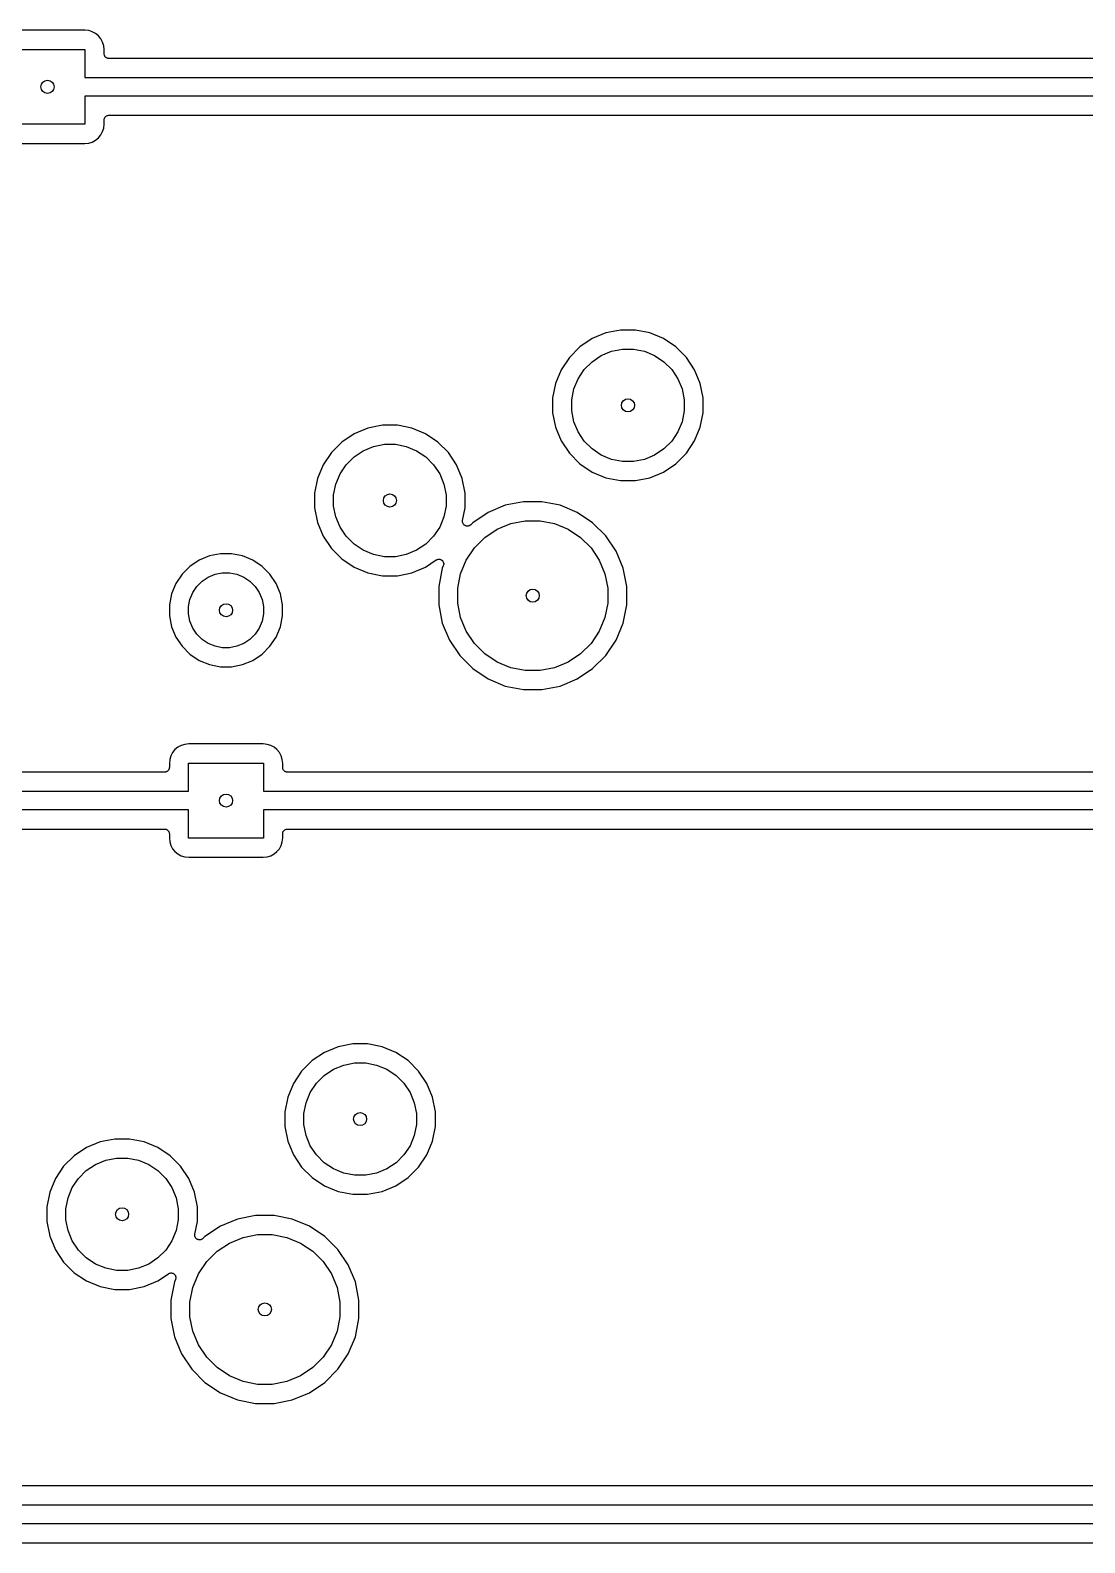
# Model space of a CAD drawing. Extents: x 1.5 to 15, y -8.3 to -3.1.
# Drawn here: x 11.935 to 13.043, y -6.37 to -4.781 of the extents above; entities that cross this region are included whole.
import ezdxf

# ---------------------------------------------------------------- set-up
doc = ezdxf.new("R2010")
doc.units = 0
doc.header["$MEASUREMENT"] = 0
doc.layers.add('BLACK', color=7, linetype='CONTINUOUS')

msp = doc.modelspace()

# ---------------------------------------------------------------- linework, layer by layer
at = {"layer": 'BLACK', "linetype": 'CONTINUOUS'}
for p, q in [((11.9926, -4.78057), (11.9143, -4.78057)), ((11.9968, -4.78098), (11.9926, -4.78057)), ((12.0005, -4.78212), (11.9968, -4.78098)), ((12.004, -4.78398), (12.0005, -4.78212)), ((12.007, -4.78648), (12.004, -4.78398)), ((12.0095, -4.78952), (12.007, -4.78648)), ((12.0114, -4.793), (12.0095, -4.78952)), ((12.0125, -4.79677), (12.0114, -4.793)), ((12.013, -4.80093), (12.0125, -4.79677)), ((11.9141, -4.80069), (11.9928, -4.80069)), ((11.9928, -4.80069), (11.9928, -4.83022)), ((12.013, -4.80522), (12.013, -4.80093)), ((12.013, -4.80569), (12.013, -4.80522)), ((12.013, -4.80615), (12.013, -4.80569)), ((12.013, -4.80617), (12.013, -4.80615)), ((12.0131, -4.80619), (12.013, -4.80617)), ((12.0132, -4.80664), (12.0131, -4.80619)), ((12.0133, -4.80709), (12.0132, -4.80664)), ((12.0133, -4.80711), (12.0133, -4.80709)), ((12.0133, -4.80712), (12.0133, -4.80711)), ((12.0136, -4.80754), (12.0133, -4.80712)), ((12.0138, -4.80795), (12.0136, -4.80754)), ((12.0138, -4.80797), (12.0138, -4.80795)), ((12.0138, -4.80798), (12.0138, -4.80797)), ((12.0141, -4.80835), (12.0138, -4.80798)), ((12.0144, -4.80871), (12.0141, -4.80835)), ((12.0144, -4.80873), (12.0144, -4.80871)), ((12.0144, -4.80874), (12.0144, -4.80873)), ((12.0148, -4.80904), (12.0144, -4.80874)), ((12.0151, -4.80934), (12.0148, -4.80904)), ((12.0151, -4.80935), (12.0151, -4.80934)), ((12.0152, -4.80936), (12.0151, -4.80935)), ((12.0156, -4.80959), (12.0152, -4.80936)), ((12.016, -4.80981), (12.0156, -4.80959)), ((12.016, -4.80982), (12.016, -4.80981)), ((12.016, -4.80983), (12.016, -4.80982)), ((12.0165, -4.80996), (12.016, -4.80983)), ((12.0169, -4.81011), (12.0165, -4.80996)), ((12.017, -4.81011), (12.0169, -4.81011)), ((12.0169, -4.81011), (12.0169, -4.81011)), ((12.0174, -4.81016), (12.017, -4.81011)), ((12.0179, -4.81022), (12.0174, -4.81016)), ((12.018, -4.81022), (12.0179, -4.81022)), ((12.0179, -4.81022), (12.0179, -4.81022)), ((12.0179, -4.81022), (12.0179, -4.81022)), ((12.0179, -4.81022), (12.0179, -4.81022)), ((13.2015, -4.81022), (12.018, -4.81022)), ((11.9928, -4.83022), (13.2266, -4.83022)), ((13.2266, -4.8499), (11.9928, -4.8499)), ((11.9928, -4.8499), (11.9928, -4.87943)), ((12.0125, -4.88335), (12.013, -4.87918)), ((12.013, -4.87436), (12.0131, -4.8739)), ((12.013, -4.87483), (12.013, -4.87436)), ((12.013, -4.87487), (12.013, -4.87483)), ((12.013, -4.8749), (12.013, -4.87487)), ((12.013, -4.87487), (12.013, -4.87487)), ((12.013, -4.87487), (12.013, -4.87487)), ((12.013, -4.87918), (12.013, -4.8749)), ((12.0131, -4.87386), (12.0132, -4.87341)), ((12.0131, -4.87388), (12.0131, -4.87386)), ((12.0131, -4.8739), (12.0131, -4.87388)), ((12.0132, -4.87341), (12.0133, -4.87296)), ((12.0133, -4.87296), (12.0134, -4.87295)), ((12.0134, -4.87293), (12.0136, -4.87252)), ((12.0134, -4.87295), (12.0134, -4.87293)), ((12.0136, -4.87252), (12.0138, -4.87211)), ((12.0138, -4.87208), (12.0141, -4.87172)), ((12.0138, -4.87209), (12.0138, -4.87208)), ((12.0138, -4.87211), (12.0138, -4.87209)), ((12.0141, -4.87172), (12.0144, -4.87135)), ((12.0144, -4.87134), (12.0145, -4.87133)), ((12.0144, -4.87135), (12.0144, -4.87134)), ((12.0145, -4.87133), (12.0148, -4.87103)), ((12.0148, -4.87103), (12.0152, -4.87074)), ((12.0152, -4.87072), (12.0156, -4.8705)), ((12.0152, -4.87073), (12.0152, -4.87072)), ((12.0152, -4.87074), (12.0152, -4.87073)), ((12.0156, -4.8705), (12.0161, -4.87028)), ((12.0161, -4.87027), (12.0165, -4.87013)), ((12.0161, -4.87028), (12.0161, -4.87027)), ((12.0161, -4.87027), (12.0161, -4.87027)), ((12.0165, -4.87013), (12.017, -4.87)), ((12.017, -4.86999), (12.0175, -4.86995)), ((12.017, -4.87), (12.017, -4.86999)), ((12.017, -4.87), (12.017, -4.87)), ((12.0175, -4.86995), (12.018, -4.8699)), ((12.018, -4.8699), (13.2015, -4.8699)), ((11.9928, -4.87943), (11.9141, -4.87943)), ((12.004, -4.89614), (12.007, -4.89364)), ((12.007, -4.89364), (12.0095, -4.89059)), ((12.0095, -4.89059), (12.0114, -4.88712)), ((12.0114, -4.88712), (12.0125, -4.88335)), ((11.9143, -4.89955), (11.9926, -4.89955)), ((11.9926, -4.89955), (11.9968, -4.89914)), ((11.9968, -4.89914), (12.0005, -4.898)), ((12.0005, -4.898), (12.004, -4.89614)), ((12.54, -5.09869), (12.5256, -5.10465)), ((12.5553, -5.09565), (12.54, -5.09869)), ((12.5709, -5.09565), (12.5553, -5.09565)), ((12.5861, -5.09869), (12.5709, -5.09565)), ((12.6005, -5.10465), (12.5861, -5.09869)), ((12.5127, -5.1133), (12.5017, -5.12431)), ((12.5256, -5.10465), (12.5127, -5.1133)), ((12.5459, -5.11792), (12.5573, -5.11565)), ((12.5573, -5.11565), (12.5689, -5.11565)), ((12.5689, -5.11565), (12.5803, -5.11792)), ((12.6135, -5.1133), (12.6005, -5.10465)), ((12.6245, -5.12431), (12.6135, -5.1133)), ((12.5017, -5.12431), (12.493, -5.13726)), ((12.5172, -5.13706), (12.5254, -5.12883)), ((12.5254, -5.12883), (12.5351, -5.12237)), ((12.5351, -5.12237), (12.5459, -5.11792)), ((12.5803, -5.11792), (12.5911, -5.12237)), ((12.5911, -5.12237), (12.6007, -5.12883)), ((12.6007, -5.12883), (12.609, -5.13706)), ((12.6331, -5.13726), (12.6245, -5.12431)), ((12.493, -5.13726), (12.4871, -5.15165)), ((12.5063, -5.15748), (12.5108, -5.14673)), ((12.5108, -5.14673), (12.5172, -5.13706)), ((12.609, -5.13706), (12.6154, -5.14673)), ((12.6154, -5.14673), (12.6199, -5.15748)), ((12.6391, -5.15165), (12.6331, -5.13726)), ((12.4871, -5.15165), (12.484, -5.16692)), ((12.504, -5.16889), (12.5063, -5.15748)), ((12.6199, -5.15748), (12.6221, -5.16889)), ((12.6421, -5.16692), (12.6391, -5.15165)), ((12.484, -5.16692), (12.484, -5.18249)), ((12.504, -5.18052), (12.504, -5.16889)), ((12.5063, -5.19193), (12.504, -5.18052)), ((12.6221, -5.18052), (12.6199, -5.19193)), ((12.6221, -5.16889), (12.6221, -5.18052)), ((12.6421, -5.18249), (12.6421, -5.16692)), ((12.3053, -5.19565), (12.29, -5.19869)), ((12.3209, -5.19565), (12.3053, -5.19565)), ((12.3361, -5.19869), (12.3209, -5.19565)), ((12.484, -5.18249), (12.4871, -5.19776)), ((12.5108, -5.20268), (12.5063, -5.19193)), ((12.6199, -5.19193), (12.6154, -5.20268)), ((12.6391, -5.19776), (12.6421, -5.18249)), ((12.2756, -5.20465), (12.2627, -5.2133)), ((12.29, -5.19869), (12.2756, -5.20465)), ((12.3505, -5.20465), (12.3361, -5.19869)), ((12.3635, -5.2133), (12.3505, -5.20465)), ((12.4871, -5.19776), (12.493, -5.21215)), ((12.493, -5.21215), (12.5017, -5.2251)), ((12.5172, -5.21235), (12.5108, -5.20268)), ((12.5254, -5.22058), (12.5172, -5.21235)), ((12.609, -5.21235), (12.6007, -5.22058)), ((12.6154, -5.20268), (12.609, -5.21235)), ((12.6245, -5.2251), (12.6331, -5.21215)), ((12.6331, -5.21215), (12.6391, -5.19776)), ((12.2517, -5.22431), (12.243, -5.23726)), ((12.2627, -5.2133), (12.2517, -5.22431)), ((12.2672, -5.23706), (12.2754, -5.22883)), ((12.2754, -5.22883), (12.2851, -5.22237)), ((12.2851, -5.22237), (12.2959, -5.21792)), ((12.2959, -5.21792), (12.3073, -5.21565)), ((12.3073, -5.21565), (12.3189, -5.21565)), ((12.3189, -5.21565), (12.3303, -5.21792)), ((12.3303, -5.21792), (12.3411, -5.22237)), ((12.3411, -5.22237), (12.3507, -5.22883)), ((12.3507, -5.22883), (12.359, -5.23706)), ((12.3745, -5.22431), (12.3635, -5.2133)), ((12.3831, -5.23726), (12.3745, -5.22431)), ((12.5017, -5.2251), (12.5127, -5.23611)), ((12.5351, -5.22704), (12.5254, -5.22058)), ((12.5459, -5.23149), (12.5351, -5.22704)), ((12.5911, -5.22704), (12.5803, -5.23149)), ((12.6007, -5.22058), (12.5911, -5.22704)), ((12.6135, -5.23611), (12.6245, -5.2251)), ((12.243, -5.23726), (12.2371, -5.25165)), ((12.2608, -5.24673), (12.2672, -5.23706)), ((12.359, -5.23706), (12.3654, -5.24673)), ((12.3891, -5.25165), (12.3831, -5.23726)), ((12.5127, -5.23611), (12.5256, -5.24476)), ((12.5256, -5.24476), (12.54, -5.25072)), ((12.5573, -5.23376), (12.5459, -5.23149)), ((12.5689, -5.23376), (12.5573, -5.23376)), ((12.5803, -5.23149), (12.5689, -5.23376)), ((12.5861, -5.25072), (12.6005, -5.24476)), ((12.6005, -5.24476), (12.6135, -5.23611)), ((12.2371, -5.25165), (12.234, -5.26692)), ((12.254, -5.26889), (12.2563, -5.25748)), ((12.2563, -5.25748), (12.2608, -5.24673)), ((12.3654, -5.24673), (12.3699, -5.25748)), ((12.3699, -5.25748), (12.3721, -5.26889)), ((12.3921, -5.26692), (12.3891, -5.25165)), ((12.54, -5.25072), (12.5553, -5.25376)), ((12.5553, -5.25376), (12.5709, -5.25376)), ((12.5709, -5.25376), (12.5861, -5.25072)), ((12.234, -5.26692), (12.234, -5.28249)), ((12.254, -5.28052), (12.254, -5.26889)), ((12.3721, -5.26889), (12.3721, -5.28052)), ((12.3921, -5.28249), (12.3921, -5.26692)), ((12.4534, -5.27596), (12.4343, -5.27976)), ((12.4728, -5.27596), (12.4534, -5.27596)), ((12.4919, -5.27976), (12.4728, -5.27596)), ((12.234, -5.28249), (12.2371, -5.29776)), ((12.2563, -5.29193), (12.254, -5.28052)), ((12.2608, -5.30268), (12.2563, -5.29193)), ((12.3699, -5.29193), (12.3654, -5.30268)), ((12.3721, -5.28052), (12.3699, -5.29193)), ((12.3895, -5.29568), (12.3921, -5.28249)), ((12.4163, -5.2872), (12.4001, -5.29801)), ((12.4343, -5.27976), (12.4163, -5.2872)), ((12.5099, -5.2872), (12.4919, -5.27976)), ((12.526, -5.29801), (12.5099, -5.2872)), ((12.2371, -5.29776), (12.243, -5.31215)), ((12.2672, -5.31235), (12.2608, -5.30268)), ((12.3654, -5.30268), (12.359, -5.31235)), ((12.3894, -5.29664), (12.3895, -5.29616)), ((12.3894, -5.29665), (12.3894, -5.29664)), ((12.3895, -5.29713), (12.3894, -5.29665)), ((12.3894, -5.29665), (12.3894, -5.29665)), ((12.3895, -5.29616), (12.3895, -5.29568)), ((12.3895, -5.29761), (12.3895, -5.29713)), ((12.3895, -5.29762), (12.3895, -5.29761)), ((12.3895, -5.29763), (12.3895, -5.29762)), ((12.3897, -5.29809), (12.3895, -5.29763)), ((12.3898, -5.29855), (12.3897, -5.29809)), ((12.3898, -5.29856), (12.3898, -5.29855)), ((12.3898, -5.29855), (12.3898, -5.29855)), ((12.39, -5.29899), (12.3898, -5.29856)), ((12.3903, -5.29941), (12.39, -5.29899)), ((12.3903, -5.29942), (12.3903, -5.29941)), ((12.3906, -5.29979), (12.3903, -5.29942)), ((12.3903, -5.29942), (12.3903, -5.29942)), ((12.3909, -5.30017), (12.3906, -5.29979)), ((12.3909, -5.30018), (12.3909, -5.30017)), ((12.3909, -5.30017), (12.3909, -5.30017)), ((12.3912, -5.30048), (12.3909, -5.30018)), ((12.3916, -5.30079), (12.3912, -5.30048)), ((12.3916, -5.3008), (12.3916, -5.30079)), ((12.3921, -5.30103), (12.3916, -5.3008)), ((12.3916, -5.3008), (12.3916, -5.3008)), ((12.3925, -5.30126), (12.3921, -5.30103)), ((12.3925, -5.30127), (12.3925, -5.30126)), ((12.3925, -5.30126), (12.3925, -5.30126)), ((12.393, -5.30141), (12.3925, -5.30127)), ((12.3934, -5.30155), (12.393, -5.30141)), ((12.3934, -5.30156), (12.3934, -5.30155)), ((12.3934, -5.30155), (12.3934, -5.30155)), ((12.3939, -5.30161), (12.3934, -5.30156)), ((12.3944, -5.30166), (12.3939, -5.30161)), ((12.3949, -5.30162), (12.3944, -5.30166)), ((12.3944, -5.30166), (12.3944, -5.30166)), ((12.3944, -5.30166), (12.3944, -5.30166)), ((12.3953, -5.30157), (12.3949, -5.30162)), ((12.3954, -5.30157), (12.3953, -5.30157)), ((12.3958, -5.30144), (12.3954, -5.30157)), ((12.3954, -5.30157), (12.3954, -5.30157)), ((12.3963, -5.3013), (12.3958, -5.30144)), ((12.3967, -5.30107), (12.3963, -5.3013)), ((12.3963, -5.3013), (12.3963, -5.3013)), ((12.3963, -5.3013), (12.3963, -5.3013)), ((12.3971, -5.30085), (12.3967, -5.30107)), ((12.3972, -5.30085), (12.3971, -5.30085)), ((12.3975, -5.30054), (12.3972, -5.30085)), ((12.3972, -5.30085), (12.3972, -5.30085)), ((12.3979, -5.30024), (12.3975, -5.30054)), ((12.398, -5.30019), (12.3979, -5.30023)), ((12.3979, -5.30023), (12.3979, -5.30023)), ((12.3979, -5.30023), (12.3979, -5.30023)), ((12.3979, -5.30023), (12.3979, -5.30024)), ((12.4001, -5.29801), (12.398, -5.30019)), ((12.4129, -5.31354), (12.4258, -5.30493)), ((12.4258, -5.30493), (12.4401, -5.29899)), ((12.4401, -5.29899), (12.4553, -5.29596)), ((12.4553, -5.29596), (12.4708, -5.29596)), ((12.4708, -5.29596), (12.4861, -5.29899)), ((12.4861, -5.29899), (12.5004, -5.30493)), ((12.5004, -5.30493), (12.5133, -5.31354)), ((12.5398, -5.31176), (12.526, -5.29801)), ((12.243, -5.31215), (12.2517, -5.3251)), ((12.2754, -5.32058), (12.2672, -5.31235)), ((12.2851, -5.32704), (12.2754, -5.32058)), ((12.3507, -5.32058), (12.3411, -5.32704)), ((12.359, -5.31235), (12.3507, -5.32058)), ((12.4019, -5.32451), (12.4129, -5.31354)), ((12.5133, -5.31354), (12.5243, -5.32451)), ((12.5506, -5.32793), (12.5398, -5.31176)), ((12.1128, -5.33745), (12.1031, -5.34394)), ((12.1236, -5.33297), (12.1128, -5.33745)), ((12.1351, -5.33069), (12.1236, -5.33297)), ((12.1468, -5.33069), (12.1351, -5.33069)), ((12.1583, -5.33297), (12.1468, -5.33069)), ((12.1691, -5.33745), (12.1583, -5.33297)), ((12.1788, -5.34394), (12.1691, -5.33745)), ((12.2517, -5.3251), (12.2627, -5.33611)), ((12.2627, -5.33611), (12.2756, -5.34476)), ((12.2959, -5.33149), (12.2851, -5.32704)), ((12.3073, -5.33376), (12.2959, -5.33149)), ((12.3189, -5.33376), (12.3073, -5.33376)), ((12.3303, -5.33149), (12.3189, -5.33376)), ((12.3411, -5.32704), (12.3303, -5.33149)), ((12.3505, -5.34476), (12.3618, -5.33722)), ((12.3618, -5.33722), (12.3619, -5.33718)), ((12.3619, -5.33718), (12.3623, -5.33695)), ((12.3619, -5.33718), (12.3619, -5.33718)), ((12.3619, -5.33718), (12.3619, -5.33718)), ((12.3619, -5.33718), (12.3619, -5.33718)), ((12.3623, -5.33695), (12.3627, -5.33673)), ((12.3627, -5.33673), (12.3628, -5.33673)), ((12.3628, -5.33673), (12.3632, -5.3366)), ((12.3628, -5.33673), (12.3628, -5.33673)), ((12.3632, -5.3366), (12.3637, -5.33646)), ((12.3637, -5.33646), (12.3642, -5.33642)), ((12.3637, -5.33646), (12.3637, -5.33646)), ((12.3637, -5.33646), (12.3637, -5.33646)), ((12.3642, -5.33642), (12.3647, -5.33637)), ((12.3647, -5.33637), (12.3647, -5.33637)), ((12.3647, -5.33637), (12.3647, -5.33637)), ((12.3647, -5.33637), (12.3652, -5.33643)), ((12.3652, -5.33643), (12.3656, -5.33648)), ((12.3656, -5.33648), (12.3656, -5.33648)), ((12.3656, -5.33648), (12.3656, -5.33648)), ((12.3656, -5.33648), (12.3661, -5.33663)), ((12.3661, -5.33663), (12.3666, -5.33677)), ((12.3666, -5.33677), (12.3666, -5.33677)), ((12.3666, -5.33677), (12.3666, -5.33677)), ((12.3666, -5.33677), (12.367, -5.33701)), ((12.367, -5.33701), (12.3674, -5.33723)), ((12.3674, -5.33723), (12.3674, -5.33724)), ((12.3674, -5.33724), (12.3674, -5.33724)), ((12.3674, -5.33724), (12.3678, -5.33755)), ((12.3678, -5.33755), (12.3682, -5.33786)), ((12.3682, -5.33786), (12.3682, -5.33786)), ((12.3682, -5.33786), (12.3682, -5.33787)), ((12.3682, -5.33787), (12.3685, -5.33824)), ((12.3685, -5.33824), (12.3688, -5.33861)), ((12.3688, -5.33861), (12.3688, -5.33862)), ((12.3688, -5.33862), (12.3688, -5.33862)), ((12.3688, -5.33862), (12.369, -5.33906)), ((12.369, -5.33906), (12.3692, -5.33948)), ((12.3692, -5.33948), (12.3692, -5.33948)), ((12.3692, -5.33948), (12.3692, -5.33949)), ((12.3692, -5.33949), (12.3694, -5.33996)), ((12.3694, -5.33996), (12.3695, -5.34041)), ((12.3874, -5.35174), (12.3933, -5.33741)), ((12.3933, -5.33741), (12.4019, -5.32451)), ((12.5243, -5.32451), (12.5329, -5.33741)), ((12.5329, -5.33741), (12.5388, -5.35174)), ((12.558, -5.3459), (12.5506, -5.32793)), ((12.0948, -5.35221), (12.0884, -5.36194)), ((12.1031, -5.34394), (12.0948, -5.35221)), ((12.1159, -5.35948), (12.1223, -5.35517)), ((12.1223, -5.35517), (12.1295, -5.3522)), ((12.1295, -5.3522), (12.1371, -5.35069)), ((12.1371, -5.35069), (12.1448, -5.35069)), ((12.1448, -5.35069), (12.1524, -5.3522)), ((12.1524, -5.3522), (12.1596, -5.35517)), ((12.1596, -5.35517), (12.1661, -5.35948)), ((12.1871, -5.35221), (12.1788, -5.34394)), ((12.1936, -5.36194), (12.1871, -5.35221)), ((12.2756, -5.34476), (12.29, -5.35072)), ((12.29, -5.35072), (12.3053, -5.35376)), ((12.3053, -5.35376), (12.3209, -5.35376)), ((12.3209, -5.35376), (12.3361, -5.35072)), ((12.3361, -5.35072), (12.3505, -5.34476)), ((12.3681, -5.3459), (12.3644, -5.36498)), ((12.3692, -5.34329), (12.3681, -5.3459)), ((12.3694, -5.34283), (12.3692, -5.34329)), ((12.3695, -5.34237), (12.3694, -5.34283)), ((12.3695, -5.34041), (12.3695, -5.34042)), ((12.3695, -5.34042), (12.3695, -5.34042)), ((12.3695, -5.34042), (12.3696, -5.34092)), ((12.3696, -5.34188), (12.3695, -5.34235)), ((12.3695, -5.34235), (12.3695, -5.34236)), ((12.3695, -5.34236), (12.3695, -5.34237)), ((12.3696, -5.34092), (12.3696, -5.34138)), ((12.3696, -5.34138), (12.3696, -5.34139)), ((12.3696, -5.34139), (12.3696, -5.34139)), ((12.3696, -5.34139), (12.3696, -5.34188)), ((12.3844, -5.36695), (12.3874, -5.35174)), ((12.5388, -5.35174), (12.5418, -5.36695)), ((12.5618, -5.36498), (12.558, -5.3459)), ((12.0884, -5.36194), (12.0839, -5.37274)), ((12.1031, -5.37858), (12.1061, -5.37141)), ((12.1061, -5.37141), (12.1104, -5.36496)), ((12.1104, -5.36496), (12.1159, -5.35948)), ((12.1661, -5.35948), (12.1715, -5.36496)), ((12.1715, -5.36496), (12.1759, -5.37141)), ((12.1759, -5.37141), (12.1788, -5.37858)), ((12.1981, -5.37274), (12.1936, -5.36194)), ((12.3644, -5.36498), (12.3644, -5.38443)), ((12.3844, -5.38246), (12.3844, -5.36695)), ((12.5418, -5.36695), (12.5418, -5.38246)), ((12.5618, -5.38443), (12.5618, -5.36498)), ((12.0839, -5.37274), (12.0816, -5.38421)), ((12.0816, -5.38421), (12.0816, -5.39591)), ((12.1016, -5.38618), (12.1031, -5.37858)), ((12.1016, -5.39394), (12.1016, -5.38618)), ((12.1788, -5.37858), (12.1803, -5.38618)), ((12.1803, -5.38618), (12.1803, -5.39394)), ((12.2003, -5.38421), (12.1981, -5.37274)), ((12.2003, -5.39591), (12.2003, -5.38421)), ((12.3644, -5.38443), (12.3681, -5.40351)), ((12.3874, -5.39767), (12.3844, -5.38246)), ((12.5418, -5.38246), (12.5388, -5.39767)), ((12.558, -5.40351), (12.5618, -5.38443)), ((12.0816, -5.39591), (12.0839, -5.40738)), ((12.1031, -5.40154), (12.1016, -5.39394)), ((12.1061, -5.40871), (12.1031, -5.40154)), ((12.1788, -5.40154), (12.1759, -5.40871)), ((12.1803, -5.39394), (12.1788, -5.40154)), ((12.1981, -5.40738), (12.2003, -5.39591)), ((12.3681, -5.40351), (12.3756, -5.42148)), ((12.3933, -5.412), (12.3874, -5.39767)), ((12.5388, -5.39767), (12.5329, -5.412)), ((12.5506, -5.42148), (12.558, -5.40351)), ((12.0839, -5.40738), (12.0884, -5.41818)), ((12.0884, -5.41818), (12.0948, -5.42791)), ((12.1104, -5.41516), (12.1061, -5.40871)), ((12.1159, -5.42064), (12.1104, -5.41516)), ((12.1715, -5.41516), (12.1661, -5.42064)), ((12.1759, -5.40871), (12.1715, -5.41516)), ((12.1871, -5.42791), (12.1936, -5.41818)), ((12.1936, -5.41818), (12.1981, -5.40738)), ((12.4019, -5.4249), (12.3933, -5.412)), ((12.5329, -5.412), (12.5243, -5.4249)), ((12.0948, -5.42791), (12.1031, -5.43617)), ((12.1223, -5.42495), (12.1159, -5.42064)), ((12.1295, -5.42792), (12.1223, -5.42495)), ((12.1371, -5.42943), (12.1295, -5.42792)), ((12.1448, -5.42943), (12.1371, -5.42943)), ((12.1524, -5.42792), (12.1448, -5.42943)), ((12.1596, -5.42495), (12.1524, -5.42792)), ((12.1661, -5.42064), (12.1596, -5.42495)), ((12.1788, -5.43617), (12.1871, -5.42791)), ((12.3756, -5.42148), (12.3864, -5.43765)), ((12.4129, -5.43587), (12.4019, -5.4249)), ((12.5243, -5.4249), (12.5133, -5.43587)), ((12.5398, -5.43765), (12.5506, -5.42148)), ((12.1031, -5.43617), (12.1128, -5.44267)), ((12.1128, -5.44267), (12.1236, -5.44715)), ((12.1236, -5.44715), (12.1351, -5.44943)), ((12.1351, -5.44943), (12.1468, -5.44943)), ((12.1468, -5.44943), (12.1583, -5.44715)), ((12.1583, -5.44715), (12.1691, -5.44267)), ((12.1691, -5.44267), (12.1788, -5.43617)), ((12.3864, -5.43765), (12.4001, -5.4514)), ((12.4001, -5.4514), (12.4163, -5.46221)), ((12.4258, -5.44448), (12.4129, -5.43587)), ((12.4401, -5.45042), (12.4258, -5.44448)), ((12.4553, -5.45344), (12.4401, -5.45042)), ((12.4861, -5.45042), (12.4708, -5.45344)), ((12.5004, -5.44448), (12.4861, -5.45042)), ((12.5133, -5.43587), (12.5004, -5.44448)), ((12.5099, -5.46221), (12.526, -5.4514)), ((12.526, -5.4514), (12.5398, -5.43765)), ((12.4163, -5.46221), (12.4343, -5.46965)), ((12.4708, -5.45344), (12.4553, -5.45344)), ((12.4919, -5.46965), (12.5099, -5.46221)), ((12.4343, -5.46965), (12.4534, -5.47344)), ((12.4534, -5.47344), (12.4728, -5.47344)), ((12.4728, -5.47344), (12.4919, -5.46965)), ((12.1018, -5.53057), (12.0977, -5.53098)), ((12.1801, -5.53057), (12.1018, -5.53057)), ((12.1843, -5.53098), (12.1801, -5.53057)), ((12.083, -5.543), (12.0819, -5.54677)), ((12.0849, -5.53952), (12.083, -5.543)), ((12.0874, -5.53648), (12.0849, -5.53952)), ((12.0904, -5.53398), (12.0874, -5.53648)), ((12.0939, -5.53212), (12.0904, -5.53398)), ((12.0977, -5.53098), (12.0939, -5.53212)), ((12.188, -5.53212), (12.1843, -5.53098)), ((12.1915, -5.53398), (12.188, -5.53212)), ((12.1945, -5.53648), (12.1915, -5.53398)), ((12.197, -5.53952), (12.1945, -5.53648)), ((12.1989, -5.543), (12.197, -5.53952)), ((12.2, -5.54677), (12.1989, -5.543)), ((12.0765, -5.56022), (11.268, -5.56022)), ((12.0769, -5.56017), (12.0765, -5.56022)), ((12.0774, -5.56013), (12.0769, -5.56017)), ((12.0779, -5.55999), (12.0774, -5.56012)), ((12.0774, -5.56012), (12.0774, -5.56012)), ((12.0774, -5.56012), (12.0774, -5.56013)), ((12.0783, -5.55985), (12.0779, -5.55999)), ((12.0784, -5.55984), (12.0783, -5.55985)), ((12.0788, -5.55962), (12.0784, -5.55984)), ((12.0784, -5.55984), (12.0784, -5.55984)), ((12.0792, -5.5594), (12.0788, -5.55962)), ((12.0796, -5.55908), (12.0792, -5.55938)), ((12.0792, -5.55938), (12.0792, -5.55939)), ((12.0792, -5.55939), (12.0792, -5.5594)), ((12.08, -5.55879), (12.0796, -5.55908)), ((12.0803, -5.5584), (12.08, -5.55876)), ((12.08, -5.55876), (12.08, -5.55878)), ((12.08, -5.55878), (12.08, -5.55879)), ((12.0806, -5.55804), (12.0803, -5.5584)), ((12.0808, -5.5576), (12.0806, -5.55801)), ((12.0806, -5.55801), (12.0806, -5.55803)), ((12.0806, -5.55803), (12.0806, -5.55804)), ((12.0811, -5.55719), (12.0808, -5.5576)), ((12.0812, -5.5567), (12.0811, -5.55715)), ((12.0811, -5.55715), (12.0811, -5.55717)), ((12.0811, -5.55717), (12.0811, -5.55719)), ((12.0814, -5.55626), (12.0812, -5.5567)), ((12.0815, -5.55529), (12.0814, -5.55576)), ((12.0814, -5.55576), (12.0814, -5.55622)), ((12.0814, -5.55622), (12.0814, -5.55624)), ((12.0814, -5.55624), (12.0814, -5.55626)), ((12.0819, -5.54677), (12.0815, -5.55093)), ((12.0815, -5.55093), (12.0815, -5.55522)), ((12.0815, -5.55522), (12.0815, -5.55525)), ((12.0815, -5.55525), (12.0815, -5.55525)), ((12.0815, -5.55525), (12.0815, -5.55525)), ((12.0815, -5.55525), (12.0815, -5.55529)), ((12.1016, -5.58022), (12.1016, -5.55069)), ((12.1016, -5.55069), (12.1803, -5.55069)), ((12.1803, -5.55069), (12.1803, -5.58022)), ((12.2005, -5.55093), (12.2, -5.54677)), ((12.2005, -5.55522), (12.2005, -5.55093)), ((12.2005, -5.55569), (12.2005, -5.55522)), ((12.2005, -5.55615), (12.2005, -5.55569)), ((12.2005, -5.55617), (12.2005, -5.55615)), ((12.2006, -5.55619), (12.2005, -5.55617)), ((12.2007, -5.55664), (12.2006, -5.55619)), ((12.2008, -5.55709), (12.2007, -5.55664)), ((12.2008, -5.55711), (12.2008, -5.55709)), ((12.2008, -5.55712), (12.2008, -5.55711)), ((12.2011, -5.55754), (12.2008, -5.55712)), ((12.2013, -5.55795), (12.2011, -5.55754)), ((12.2013, -5.55797), (12.2013, -5.55795)), ((12.2013, -5.55798), (12.2013, -5.55797)), ((12.2016, -5.55835), (12.2013, -5.55798)), ((12.2019, -5.55871), (12.2016, -5.55835)), ((12.2019, -5.55873), (12.2019, -5.55871)), ((12.2019, -5.55874), (12.2019, -5.55873)), ((12.2023, -5.55904), (12.2019, -5.55874)), ((12.2026, -5.55934), (12.2023, -5.55904)), ((12.2026, -5.55935), (12.2026, -5.55934)), ((12.2027, -5.55936), (12.2026, -5.55935)), ((12.2031, -5.55959), (12.2027, -5.55936)), ((12.2035, -5.55981), (12.2031, -5.55959)), ((12.2035, -5.55982), (12.2035, -5.55981)), ((12.2035, -5.55983), (12.2035, -5.55982)), ((12.204, -5.55996), (12.2035, -5.55983)), ((12.2044, -5.56011), (12.204, -5.55996)), ((12.2045, -5.56011), (12.2044, -5.56011)), ((12.2044, -5.56011), (12.2044, -5.56011)), ((12.2049, -5.56016), (12.2045, -5.56011)), ((12.2054, -5.56022), (12.2049, -5.56016)), ((12.2055, -5.56022), (12.2054, -5.56022)), ((12.2054, -5.56022), (12.2054, -5.56022)), ((12.2054, -5.56022), (12.2054, -5.56022)), ((12.2054, -5.56022), (12.2054, -5.56022)), ((13.2015, -5.56022), (12.2055, -5.56022)), ((11.2428, -5.58022), (12.1016, -5.58022)), ((12.1803, -5.58022), (13.2266, -5.58022)), ((12.1016, -5.5999), (11.2428, -5.5999)), ((12.1016, -5.62943), (12.1016, -5.5999)), ((13.2266, -5.5999), (12.1803, -5.5999)), ((12.1803, -5.5999), (12.1803, -5.62943)), ((11.268, -5.6199), (12.0765, -5.6199)), ((12.0765, -5.6199), (12.0765, -5.6199)), ((12.0765, -5.6199), (12.0765, -5.6199)), ((12.0765, -5.6199), (12.0765, -5.6199)), ((12.0765, -5.6199), (12.0765, -5.6199)), ((12.0765, -5.6199), (12.077, -5.61995)), ((12.077, -5.61995), (12.0775, -5.62)), ((12.0775, -5.62), (12.0775, -5.62001)), ((12.0775, -5.62001), (12.0775, -5.62001)), ((12.0775, -5.62001), (12.078, -5.62015)), ((12.078, -5.62015), (12.0784, -5.62029)), ((12.0784, -5.62029), (12.0784, -5.6203)), ((12.0784, -5.6203), (12.0784, -5.62031)), ((12.0784, -5.62031), (12.0789, -5.62053)), ((12.0789, -5.62053), (12.0793, -5.62076)), ((12.0793, -5.62076), (12.0793, -5.62077)), ((12.0793, -5.62077), (12.0793, -5.62078)), ((12.0793, -5.62078), (12.0797, -5.62108)), ((12.0797, -5.62108), (12.08, -5.62138)), ((12.08, -5.62138), (12.08, -5.62139)), ((12.08, -5.62139), (12.08, -5.6214)), ((12.08, -5.6214), (12.0803, -5.62177)), ((12.0803, -5.62177), (12.0806, -5.62213)), ((12.0806, -5.62213), (12.0806, -5.62215)), ((12.0806, -5.62215), (12.0807, -5.62216)), ((12.0807, -5.62216), (12.0809, -5.62258)), ((12.0809, -5.62258), (12.0811, -5.623)), ((12.0811, -5.623), (12.0811, -5.62301)), ((12.0811, -5.62301), (12.0811, -5.62303)), ((12.0811, -5.62303), (12.0812, -5.62348)), ((12.0812, -5.62348), (12.0814, -5.62393)), ((12.0814, -5.62393), (12.0814, -5.62395)), ((12.0814, -5.62395), (12.0814, -5.62396)), ((12.0814, -5.62396), (12.0814, -5.62443)), ((12.0814, -5.62443), (12.0815, -5.6249)), ((12.0815, -5.6249), (12.0815, -5.62918)), ((12.2005, -5.62436), (12.2006, -5.6239)), ((12.2005, -5.62483), (12.2005, -5.62436)), ((12.2005, -5.62487), (12.2005, -5.62483)), ((12.2005, -5.6249), (12.2005, -5.62487)), ((12.2005, -5.62487), (12.2005, -5.62487)), ((12.2005, -5.62487), (12.2005, -5.62487)), ((12.2005, -5.62918), (12.2005, -5.6249)), ((12.2006, -5.62386), (12.2007, -5.62341)), ((12.2006, -5.62388), (12.2006, -5.62386)), ((12.2006, -5.6239), (12.2006, -5.62388)), ((12.2007, -5.62341), (12.2008, -5.62296)), ((12.2008, -5.62296), (12.2009, -5.62295)), ((12.2009, -5.62293), (12.2011, -5.62252)), ((12.2009, -5.62295), (12.2009, -5.62293)), ((12.2011, -5.62252), (12.2013, -5.62211)), ((12.2013, -5.62208), (12.2016, -5.62172)), ((12.2013, -5.62209), (12.2013, -5.62208)), ((12.2013, -5.62211), (12.2013, -5.62209)), ((12.2016, -5.62172), (12.2019, -5.62135)), ((12.2019, -5.62134), (12.202, -5.62133)), ((12.2019, -5.62135), (12.2019, -5.62134)), ((12.202, -5.62133), (12.2023, -5.62103)), ((12.2023, -5.62103), (12.2027, -5.62074)), ((12.2027, -5.62072), (12.2031, -5.6205)), ((12.2027, -5.62073), (12.2027, -5.62072)), ((12.2027, -5.62074), (12.2027, -5.62073)), ((12.2031, -5.6205), (12.2036, -5.62028)), ((12.2036, -5.62027), (12.204, -5.62013)), ((12.2036, -5.62028), (12.2036, -5.62027)), ((12.2036, -5.62027), (12.2036, -5.62027)), ((12.204, -5.62013), (12.2045, -5.62)), ((12.2045, -5.61999), (12.205, -5.61995)), ((12.2045, -5.62), (12.2045, -5.61999)), ((12.2045, -5.62), (12.2045, -5.62)), ((12.205, -5.61995), (12.2055, -5.6199)), ((12.2055, -5.6199), (13.2015, -5.6199)), ((12.0815, -5.62918), (12.0819, -5.63335)), ((12.0819, -5.63335), (12.083, -5.63712)), ((12.083, -5.63712), (12.0849, -5.64059)), ((12.0849, -5.64059), (12.0874, -5.64364)), ((12.1803, -5.62943), (12.1016, -5.62943)), ((12.1945, -5.64364), (12.197, -5.64059)), ((12.197, -5.64059), (12.1989, -5.63712)), ((12.1989, -5.63712), (12.2, -5.63335)), ((12.2, -5.63335), (12.2005, -5.62918)), ((12.0874, -5.64364), (12.0904, -5.64614)), ((12.0904, -5.64614), (12.0939, -5.648)), ((12.0939, -5.648), (12.0977, -5.64914)), ((12.0977, -5.64914), (12.1018, -5.64955)), ((12.1018, -5.64955), (12.1801, -5.64955)), ((12.1801, -5.64955), (12.1843, -5.64914)), ((12.1843, -5.64914), (12.188, -5.648)), ((12.188, -5.648), (12.1915, -5.64614)), ((12.1915, -5.64614), (12.1945, -5.64364)), ((12.2588, -5.84869), (12.2444, -5.85465)), ((12.2741, -5.84565), (12.2588, -5.84869)), ((12.2896, -5.84565), (12.2741, -5.84565)), ((12.3049, -5.84869), (12.2896, -5.84565)), ((12.3193, -5.85465), (12.3049, -5.84869)), ((12.2314, -5.8633), (12.2204, -5.87431)), ((12.2444, -5.85465), (12.2314, -5.8633)), ((12.3322, -5.8633), (12.3193, -5.85465)), ((12.3432, -5.87431), (12.3322, -5.8633)), ((12.2204, -5.87431), (12.2118, -5.88726)), ((12.236, -5.88706), (12.2442, -5.87883)), ((12.2442, -5.87883), (12.2539, -5.87237)), ((12.2539, -5.87237), (12.2646, -5.86792)), ((12.2646, -5.86792), (12.276, -5.86565)), ((12.276, -5.86565), (12.2877, -5.86565)), ((12.2877, -5.86565), (12.2991, -5.86792)), ((12.2991, -5.86792), (12.3098, -5.87237)), ((12.3098, -5.87237), (12.3195, -5.87883)), ((12.3195, -5.87883), (12.3277, -5.88706)), ((12.3519, -5.88726), (12.3432, -5.87431)), ((12.2118, -5.88726), (12.2058, -5.90165)), ((12.2295, -5.89673), (12.236, -5.88706)), ((12.3277, -5.88706), (12.3342, -5.89673)), ((12.3579, -5.90165), (12.3519, -5.88726)), ((12.2058, -5.90165), (12.2028, -5.91692)), ((12.2228, -5.91889), (12.2251, -5.90748)), ((12.2251, -5.90748), (12.2295, -5.89673)), ((12.3342, -5.89673), (12.3386, -5.90748)), ((12.3386, -5.90748), (12.3409, -5.91889)), ((12.3609, -5.91692), (12.3579, -5.90165)), ((12.2028, -5.91692), (12.2028, -5.93249)), ((12.2228, -5.93052), (12.2228, -5.91889)), ((12.3409, -5.91889), (12.3409, -5.93052)), ((12.3609, -5.93249), (12.3609, -5.91692)), ((12.2028, -5.93249), (12.2058, -5.94776)), ((12.2251, -5.94193), (12.2228, -5.93052)), ((12.2295, -5.95268), (12.2251, -5.94193)), ((12.3386, -5.94193), (12.3342, -5.95268)), ((12.3409, -5.93052), (12.3386, -5.94193)), ((12.3579, -5.94776), (12.3609, -5.93249)), ((11.9944, -5.95465), (11.9814, -5.9633)), ((12.0088, -5.94869), (11.9944, -5.95465)), ((12.0241, -5.94565), (12.0088, -5.94869)), ((12.0396, -5.94565), (12.0241, -5.94565)), ((12.0549, -5.94869), (12.0396, -5.94565)), ((12.0693, -5.95465), (12.0549, -5.94869)), ((12.0822, -5.9633), (12.0693, -5.95465)), ((12.2058, -5.94776), (12.2118, -5.96215)), ((12.236, -5.96235), (12.2295, -5.95268)), ((12.3342, -5.95268), (12.3277, -5.96235)), ((12.3519, -5.96215), (12.3579, -5.94776)), ((11.9704, -5.97431), (11.9618, -5.98726)), ((11.9814, -5.9633), (11.9704, -5.97431)), ((11.9942, -5.97883), (12.0039, -5.97237)), ((12.0039, -5.97237), (12.0146, -5.96792)), ((12.0146, -5.96792), (12.026, -5.96565)), ((12.026, -5.96565), (12.0377, -5.96565)), ((12.0377, -5.96565), (12.0491, -5.96792)), ((12.0491, -5.96792), (12.0598, -5.97237)), ((12.0598, -5.97237), (12.0695, -5.97883)), ((12.0932, -5.97431), (12.0822, -5.9633)), ((12.1019, -5.98726), (12.0932, -5.97431)), ((12.2118, -5.96215), (12.2204, -5.9751)), ((12.2204, -5.9751), (12.2314, -5.98611)), ((12.2442, -5.97058), (12.236, -5.96235)), ((12.2539, -5.97704), (12.2442, -5.97058)), ((12.3195, -5.97058), (12.3098, -5.97704)), ((12.3277, -5.96235), (12.3195, -5.97058)), ((12.3322, -5.98611), (12.3432, -5.9751)), ((12.3432, -5.9751), (12.3519, -5.96215)), ((11.9618, -5.98726), (11.9558, -6.00165)), ((11.9795, -5.99673), (11.986, -5.98706)), ((11.986, -5.98706), (11.9942, -5.97883)), ((12.0695, -5.97883), (12.0777, -5.98706)), ((12.0777, -5.98706), (12.0842, -5.99673)), ((12.1079, -6.00165), (12.1019, -5.98726)), ((12.2314, -5.98611), (12.2444, -5.99476)), ((12.2646, -5.98149), (12.2539, -5.97704)), ((12.276, -5.98376), (12.2646, -5.98149)), ((12.2877, -5.98376), (12.276, -5.98376)), ((12.2991, -5.98149), (12.2877, -5.98376)), ((12.3098, -5.97704), (12.2991, -5.98149)), ((12.3193, -5.99476), (12.3322, -5.98611)), ((11.9558, -6.00165), (11.9528, -6.01692)), ((11.9728, -6.01889), (11.9751, -6.00748)), ((11.9751, -6.00748), (11.9795, -5.99673)), ((12.0842, -5.99673), (12.0886, -6.00748)), ((12.0886, -6.00748), (12.0909, -6.01889)), ((12.1109, -6.01692), (12.1079, -6.00165)), ((12.2444, -5.99476), (12.2588, -6.00072)), ((12.2588, -6.00072), (12.2741, -6.00376)), ((12.2741, -6.00376), (12.2896, -6.00376)), ((12.2896, -6.00376), (12.3049, -6.00072)), ((12.3049, -6.00072), (12.3193, -5.99476)), ((11.9528, -6.01692), (11.9528, -6.03249)), ((11.9728, -6.03052), (11.9728, -6.01889)), ((12.0909, -6.01889), (12.0909, -6.03052)), ((12.1109, -6.03249), (12.1109, -6.01692)), ((11.9528, -6.03249), (11.9558, -6.04776)), ((11.9751, -6.04193), (11.9728, -6.03052)), ((12.0909, -6.03052), (12.0886, -6.04193)), ((12.1083, -6.04568), (12.1109, -6.03249)), ((12.1351, -6.0372), (12.1189, -6.04801)), ((12.153, -6.02976), (12.1351, -6.0372)), ((12.1721, -6.02596), (12.153, -6.02976)), ((12.1916, -6.02596), (12.1721, -6.02596)), ((12.2106, -6.02976), (12.1916, -6.02596)), ((12.2286, -6.0372), (12.2106, -6.02976)), ((12.2448, -6.04801), (12.2286, -6.0372)), ((11.9558, -6.04776), (11.9618, -6.06215)), ((11.9795, -6.05268), (11.9751, -6.04193)), ((11.986, -6.06235), (11.9795, -6.05268)), ((12.0842, -6.05268), (12.0777, -6.06235)), ((12.0886, -6.04193), (12.0842, -6.05268)), ((12.1082, -6.04616), (12.1083, -6.04568)), ((12.1082, -6.04664), (12.1082, -6.04616)), ((12.1082, -6.04665), (12.1082, -6.04664)), ((12.1082, -6.04713), (12.1082, -6.04665)), ((12.1082, -6.04665), (12.1082, -6.04665)), ((12.1083, -6.04761), (12.1082, -6.04713)), ((12.1083, -6.04762), (12.1083, -6.04761)), ((12.1083, -6.04763), (12.1083, -6.04762)), ((12.1084, -6.04809), (12.1083, -6.04763)), ((12.1085, -6.04855), (12.1084, -6.04809)), ((12.1086, -6.04856), (12.1085, -6.04855)), ((12.1085, -6.04855), (12.1085, -6.04855)), ((12.1088, -6.04899), (12.1086, -6.04856)), ((12.109, -6.04941), (12.1088, -6.04899)), ((12.109, -6.04942), (12.109, -6.04941)), ((12.1093, -6.04979), (12.109, -6.04942)), ((12.109, -6.04942), (12.109, -6.04942)), ((12.1096, -6.05017), (12.1093, -6.04979)), ((12.1096, -6.05018), (12.1096, -6.05017)), ((12.1096, -6.05017), (12.1096, -6.05017)), ((12.11, -6.05048), (12.1096, -6.05018)), ((12.1104, -6.05079), (12.11, -6.05048)), ((12.1104, -6.0508), (12.1104, -6.05079)), ((12.1108, -6.05103), (12.1104, -6.0508)), ((12.1104, -6.0508), (12.1104, -6.0508)), ((12.1112, -6.05126), (12.1108, -6.05103)), ((12.1112, -6.05127), (12.1112, -6.05126)), ((12.1112, -6.05126), (12.1112, -6.05126)), ((12.1117, -6.05141), (12.1112, -6.05127)), ((12.1122, -6.05155), (12.1117, -6.05141)), ((12.1122, -6.05156), (12.1122, -6.05155)), ((12.1122, -6.05155), (12.1122, -6.05155)), ((12.1126, -6.05161), (12.1122, -6.05156)), ((12.1131, -6.05166), (12.1126, -6.05161)), ((12.1136, -6.05162), (12.1131, -6.05166)), ((12.1131, -6.05166), (12.1131, -6.05166)), ((12.1131, -6.05166), (12.1131, -6.05166)), ((12.1141, -6.05157), (12.1136, -6.05162)), ((12.1146, -6.05144), (12.1141, -6.05157)), ((12.1141, -6.05157), (12.1141, -6.05157)), ((12.1141, -6.05157), (12.1141, -6.05157)), ((12.115, -6.0513), (12.1146, -6.05144)), ((12.1155, -6.05107), (12.115, -6.0513)), ((12.115, -6.0513), (12.115, -6.0513)), ((12.115, -6.0513), (12.115, -6.0513)), ((12.1159, -6.05085), (12.1155, -6.05107)), ((12.1163, -6.05054), (12.1159, -6.05085)), ((12.1159, -6.05085), (12.1159, -6.05085)), ((12.1159, -6.05085), (12.1159, -6.05085)), ((12.1167, -6.05024), (12.1163, -6.05054)), ((12.1189, -6.04801), (12.1167, -6.05019)), ((12.1167, -6.05019), (12.1167, -6.05023)), ((12.1167, -6.05023), (12.1167, -6.05023)), ((12.1167, -6.05023), (12.1167, -6.05023)), ((12.1167, -6.05023), (12.1167, -6.05024)), ((12.1316, -6.06354), (12.1445, -6.05493)), ((12.1445, -6.05493), (12.1589, -6.04899)), ((12.1589, -6.04899), (12.1741, -6.04596)), ((12.1741, -6.04596), (12.1896, -6.04596)), ((12.1896, -6.04596), (12.2048, -6.04899)), ((12.2048, -6.04899), (12.2191, -6.05493)), ((12.2191, -6.05493), (12.232, -6.06354)), ((12.2585, -6.06176), (12.2448, -6.04801)), ((11.9618, -6.06215), (11.9704, -6.0751)), ((11.9942, -6.07058), (11.986, -6.06235)), ((12.0039, -6.07704), (11.9942, -6.07058)), ((12.0695, -6.07058), (12.0598, -6.07704)), ((12.0777, -6.06235), (12.0695, -6.07058)), ((12.1207, -6.07451), (12.1316, -6.06354)), ((12.232, -6.06354), (12.243, -6.07451)), ((12.2693, -6.07793), (12.2585, -6.06176)), ((11.9704, -6.0751), (11.9814, -6.08611)), ((11.9814, -6.08611), (11.9944, -6.09476)), ((12.0146, -6.08149), (12.0039, -6.07704)), ((12.026, -6.08376), (12.0146, -6.08149)), ((12.0377, -6.08376), (12.026, -6.08376)), ((12.0491, -6.08149), (12.0377, -6.08376)), ((12.0598, -6.07704), (12.0491, -6.08149)), ((12.0806, -6.08718), (12.0811, -6.08695)), ((12.0811, -6.08695), (12.0815, -6.08673)), ((12.0815, -6.08673), (12.082, -6.0866)), ((12.0815, -6.08673), (12.0815, -6.08673)), ((12.0815, -6.08673), (12.0815, -6.08673)), ((12.082, -6.0866), (12.0824, -6.08646)), ((12.0824, -6.08646), (12.0829, -6.08642)), ((12.0824, -6.08646), (12.0824, -6.08646)), ((12.0824, -6.08646), (12.0824, -6.08646)), ((12.0829, -6.08642), (12.0834, -6.08637)), ((12.0834, -6.08637), (12.0834, -6.08637)), ((12.0834, -6.08637), (12.0834, -6.08637)), ((12.0834, -6.08637), (12.0839, -6.08643)), ((12.0839, -6.08643), (12.0844, -6.08648)), ((12.0844, -6.08648), (12.0844, -6.08648)), ((12.0844, -6.08648), (12.0844, -6.08648)), ((12.0844, -6.08648), (12.0849, -6.08663)), ((12.0849, -6.08663), (12.0853, -6.08677)), ((12.0853, -6.08677), (12.0853, -6.08677)), ((12.0853, -6.08677), (12.0853, -6.08677)), ((12.0853, -6.08677), (12.0857, -6.08701)), ((12.0857, -6.08701), (12.0862, -6.08723)), ((12.1121, -6.08741), (12.1207, -6.07451)), ((12.243, -6.07451), (12.2516, -6.08741)), ((12.2768, -6.0959), (12.2693, -6.07793)), ((11.9944, -6.09476), (12.0088, -6.10072)), ((12.0088, -6.10072), (12.0241, -6.10376)), ((12.0396, -6.10376), (12.0549, -6.10072)), ((12.0549, -6.10072), (12.0693, -6.09476)), ((12.0693, -6.09476), (12.0806, -6.08722)), ((12.0806, -6.08722), (12.0806, -6.08718)), ((12.0806, -6.08718), (12.0806, -6.08718)), ((12.0806, -6.08718), (12.0806, -6.08718)), ((12.0806, -6.08718), (12.0806, -6.08718)), ((12.0869, -6.0959), (12.0831, -6.11498)), ((12.0862, -6.08723), (12.0862, -6.08724)), ((12.0862, -6.08724), (12.0862, -6.08724)), ((12.0862, -6.08724), (12.0865, -6.08755)), ((12.0865, -6.08755), (12.0869, -6.08786)), ((12.0869, -6.08786), (12.0869, -6.08786)), ((12.0869, -6.08786), (12.0869, -6.08787)), ((12.0869, -6.08787), (12.0872, -6.08824)), ((12.088, -6.09329), (12.0869, -6.0959)), ((12.0872, -6.08824), (12.0875, -6.08861)), ((12.0875, -6.08861), (12.0875, -6.08862)), ((12.0875, -6.08862), (12.0875, -6.08862)), ((12.0875, -6.08862), (12.0878, -6.08906)), ((12.0878, -6.08906), (12.088, -6.08948)), ((12.088, -6.08948), (12.088, -6.08948)), ((12.088, -6.08948), (12.088, -6.08949)), ((12.088, -6.08949), (12.0881, -6.08996)), ((12.0881, -6.09283), (12.088, -6.09329)), ((12.0881, -6.08996), (12.0883, -6.09041)), ((12.0883, -6.09237), (12.0881, -6.09283)), ((12.0883, -6.09041), (12.0883, -6.09042)), ((12.0883, -6.09042), (12.0883, -6.09042)), ((12.0883, -6.09042), (12.0883, -6.09092)), ((12.0883, -6.09092), (12.0884, -6.09138)), ((12.0884, -6.09139), (12.0883, -6.09188)), ((12.0883, -6.09188), (12.0883, -6.09235)), ((12.0883, -6.09235), (12.0883, -6.09236)), ((12.0883, -6.09236), (12.0883, -6.09237)), ((12.0884, -6.09138), (12.0884, -6.09139)), ((12.0884, -6.09139), (12.0884, -6.09139)), ((12.1031, -6.11695), (12.1061, -6.10174)), ((12.1061, -6.10174), (12.1121, -6.08741)), ((12.2516, -6.08741), (12.2576, -6.10174)), ((12.2576, -6.10174), (12.2606, -6.11695)), ((12.2806, -6.11498), (12.2768, -6.0959)), ((12.0241, -6.10376), (12.0396, -6.10376)), ((12.0831, -6.11498), (12.0831, -6.13443)), ((12.1031, -6.13246), (12.1031, -6.11695)), ((12.2606, -6.11695), (12.2606, -6.13246)), ((12.2806, -6.13443), (12.2806, -6.11498)), ((12.0831, -6.13443), (12.0869, -6.15351)), ((12.1061, -6.14767), (12.1031, -6.13246)), ((12.2606, -6.13246), (12.2576, -6.14767)), ((12.2768, -6.15351), (12.2806, -6.13443)), ((12.1121, -6.162), (12.1061, -6.14767)), ((12.2576, -6.14767), (12.2516, -6.162)), ((12.0869, -6.15351), (12.0943, -6.17148)), ((12.1207, -6.1749), (12.1121, -6.162)), ((12.2516, -6.162), (12.243, -6.1749)), ((12.2693, -6.17148), (12.2768, -6.15351)), ((12.0943, -6.17148), (12.1051, -6.18765)), ((12.1316, -6.18587), (12.1207, -6.1749)), ((12.243, -6.1749), (12.232, -6.18587)), ((12.2585, -6.18765), (12.2693, -6.17148)), ((12.1051, -6.18765), (12.1189, -6.2014)), ((12.1445, -6.19448), (12.1316, -6.18587)), ((12.1589, -6.20042), (12.1445, -6.19448)), ((12.2191, -6.19448), (12.2048, -6.20042)), ((12.232, -6.18587), (12.2191, -6.19448)), ((12.2448, -6.2014), (12.2585, -6.18765)), ((12.1189, -6.2014), (12.1351, -6.21221)), ((12.1351, -6.21221), (12.153, -6.21965)), ((12.1741, -6.20344), (12.1589, -6.20042)), ((12.1896, -6.20344), (12.1741, -6.20344)), ((12.2048, -6.20042), (12.1896, -6.20344)), ((12.2106, -6.21965), (12.2286, -6.21221)), ((12.2286, -6.21221), (12.2448, -6.2014)), ((12.153, -6.21965), (12.1721, -6.22344)), ((12.1721, -6.22344), (12.1916, -6.22344)), ((12.1916, -6.22344), (12.2106, -6.21965)), ((13.2015, -6.31022), (11.9242, -6.31022)), ((11.8991, -6.33022), (13.2266, -6.33022)), ((13.2266, -6.3499), (11.8991, -6.3499)), ((11.9242, -6.3699), (13.2015, -6.3699))]:
    msp.add_line(p, q, dxfattribs=at)
at = {"layer": 'BLACK'}
for centre in [(11.9535, -4.84006), (12.5631, -5.1747), (12.3131, -5.2747), (12.4631, -5.3747), (12.141, -5.39006), (12.141, -5.59006), (12.2818, -5.9247), (12.0318, -6.0247), (12.1818, -6.1247)]:
    msp.add_circle(centre, 0.00689, dxfattribs=at)

doc.saveas('drawing.dxf')
